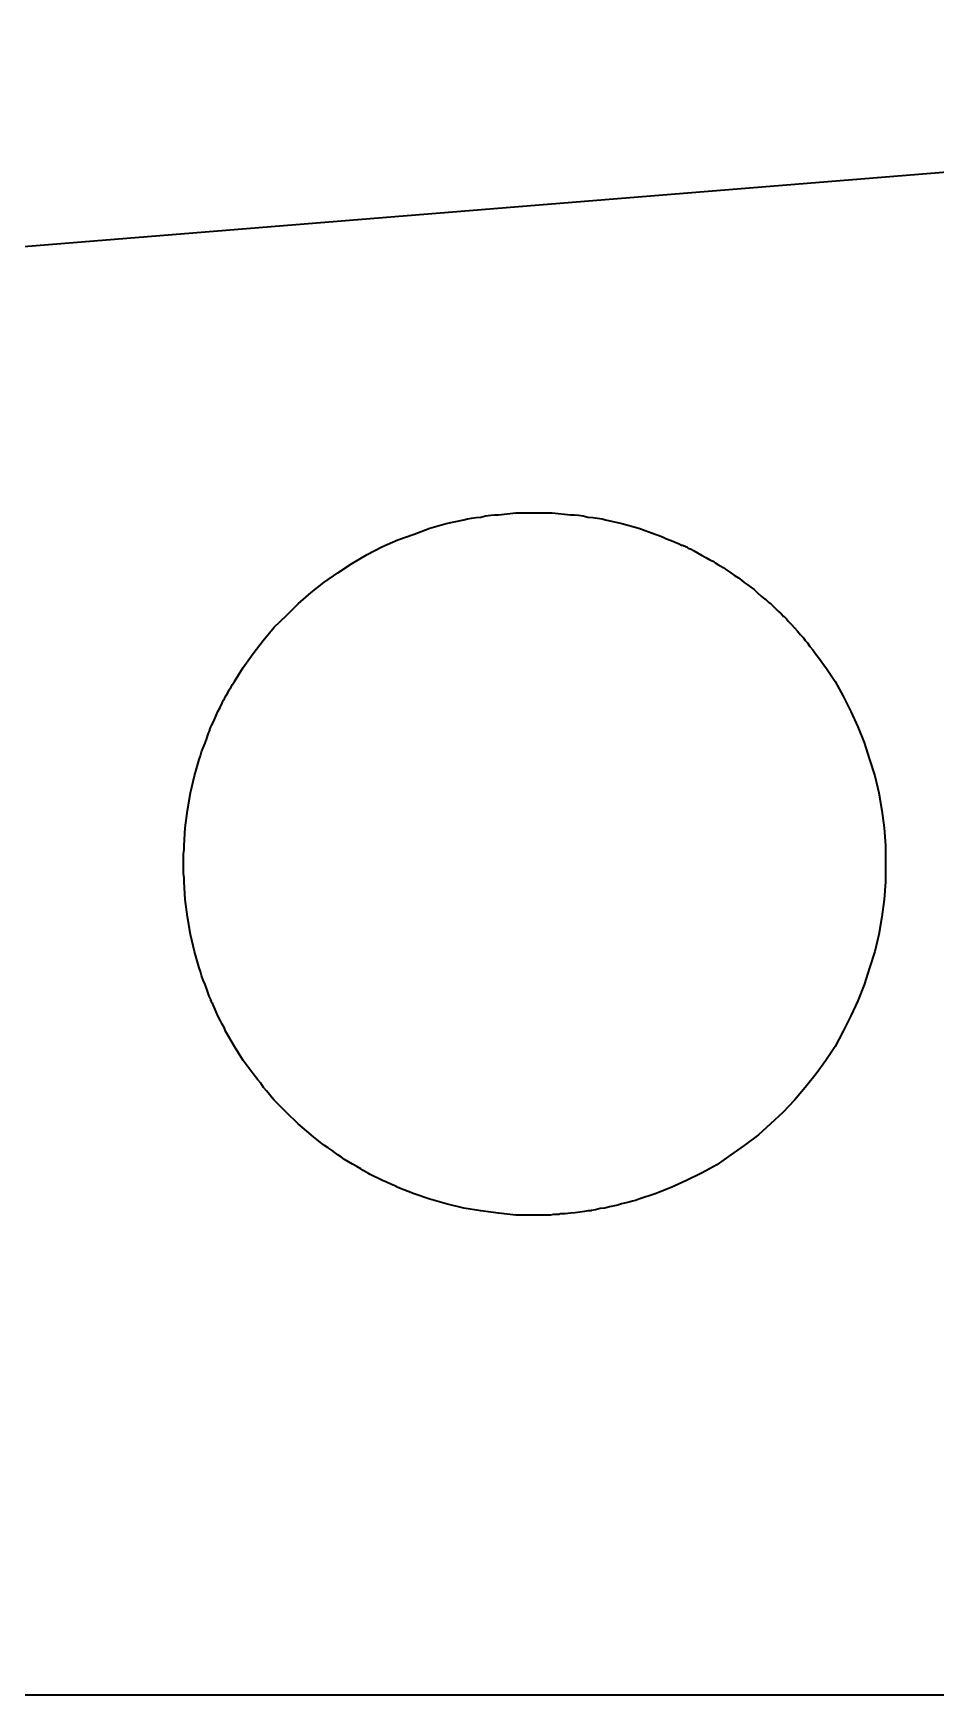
# Model space of a CAD drawing. Header units: millimetres. Extents: x 198 to 2216, y -826 to 151.
# Drawn here: x 294.5 to 325.4, y -237.2 to -180.4 of the extents above; entities that cross this region are included whole.
import ezdxf

# ---------------------------------------------------------------- set-up
doc = ezdxf.new("R2010")
doc.units = ezdxf.units.MM
doc.header["$MEASUREMENT"] = 0
doc.layers.add('Layer 1', color=7, linetype='Continuous')

msp = doc.modelspace()

# ---------------------------------------------------------------- linework, layer by layer
at = {"layer": 'Layer 1', "color": 250, "lineweight": 35}
for points, knots in [([(238.6617, -192.1633), (238.6617, -192.1633), (384.5781, -180.3766), (384.5781, -180.3766), (384.5781, -180.3766), (384.6807, -232.1651), (384.6807, -232.1651), (384.6807, -232.1651), (364.1931, -232.1651), (364.1931, -232.1651), (364.1931, -232.1651), (364.1931, -236.152), (364.1931, -236.152), (364.1931, -236.152), (363.1899, -237.1553), (363.1899, -237.1553), (363.1899, -237.1553), (345.1878, -237.1553), (345.1878, -237.1553), (345.1878, -237.1553), (344.1943, -236.1618), (344.1943, -236.1618), (344.1943, -236.1618), (344.1943, -232.1675), (344.1943, -232.1675), (344.1943, -232.1675), (333.7001, -232.1675), (333.7001, -232.1675), (333.7001, -232.1675), (333.7001, -237.1722), (333.7001, -237.1722), (333.7001, -237.1722), (289.6611, -237.1722), (289.6611, -237.1722), (289.6611, -237.1722), (289.6611, -232.1724), (289.6611, -232.1724), (289.6611, -232.1724), (279.1563, -232.1724), (279.1563, -232.1724), (279.1563, -232.1724), (279.1563, -236.173), (279.1563, -236.173), (279.1563, -236.173), (278.1599, -237.1695), (278.1599, -237.1695), (278.1599, -237.1695), (260.1567, -237.1695), (260.1567, -237.1695), (260.1567, -237.1695), (259.156, -236.1688), (259.156, -236.1688), (259.156, -236.1688), (259.156, -232.1717), (259.156, -232.1717), (259.156, -232.1717), (238.6617, -232.1717), (238.6617, -232.1717), (238.6617, -232.1717), (238.6617, -192.1633), (238.6617, -192.1633)], [0, 0, 0, 0, 0.05, 0.05, 0.05, 0.1, 0.1, 0.1, 0.15, 0.15, 0.15, 0.2, 0.2, 0.2, 0.25, 0.25, 0.25, 0.3, 0.3, 0.3, 0.35, 0.35, 0.35, 0.4, 0.4, 0.4, 0.45, 0.45, 0.45, 0.5, 0.5, 0.5, 0.55, 0.55, 0.55, 0.6, 0.6, 0.6, 0.65, 0.65, 0.65, 0.7, 0.7, 0.7, 0.75, 0.75, 0.75, 0.8, 0.8, 0.8, 0.85, 0.85, 0.85, 0.9, 0.9, 0.9, 0.95, 0.95, 0.95, 1, 1, 1, 1]), ([(311.6811, -196.7744), (311.6811, -196.7744), (311.0406, -196.7744), (311.0406, -196.7744), (311.0406, -196.7744), (310.4401, -196.8345), (310.4401, -196.8345), (310.4401, -196.8345), (310.3201, -196.8345), (310.3201, -196.8345), (310.3201, -196.8345), (310.1799, -196.8545), (310.1799, -196.8545), (310.1799, -196.8545), (309.9998, -196.8745), (309.9998, -196.8745), (309.9998, -196.8745), (309.8397, -196.9145), (309.8397, -196.9145), (309.8397, -196.9145), (309.6795, -196.9345), (309.6795, -196.9345), (309.6795, -196.9345), (309.5194, -196.9546), (309.5194, -196.9546), (309.5194, -196.9546), (309.3792, -196.9746), (309.3792, -196.9746), (309.3792, -196.9746), (309.2591, -197.0146), (309.2591, -197.0146), (309.2591, -197.0146), (308.6586, -197.1347), (308.6586, -197.1347), (308.6586, -197.1347), (308.0982, -197.2948), (308.0982, -197.2948), (308.0982, -197.2948), (307.5577, -197.495), (307.5577, -197.495), (307.5577, -197.495), (306.9972, -197.6952), (306.9972, -197.6952), (306.9972, -197.6952), (306.4568, -197.9354), (306.4568, -197.9354), (306.4568, -197.9354), (305.9564, -198.1956), (305.9564, -198.1956), (305.9564, -198.1956), (305.4559, -198.4958), (305.4559, -198.4958), (305.4559, -198.4958), (304.9555, -198.8161), (304.9555, -198.8161), (304.9555, -198.8161), (304.4751, -199.1564), (304.4751, -199.1564), (304.4751, -199.1564), (304.0348, -199.4967), (304.0348, -199.4967), (304.0348, -199.4967), (303.5944, -199.877), (303.5944, -199.877), (303.5944, -199.877), (303.1941, -200.2773), (303.1941, -200.2773), (303.1941, -200.2773), (302.7737, -200.6777), (302.7737, -200.6777), (302.7737, -200.6777), (302.3934, -201.138), (302.3934, -201.138), (302.3934, -201.138), (302.0532, -201.5784), (302.0532, -201.5784), (302.0532, -201.5784), (301.7128, -202.0588), (301.7128, -202.0588), (301.7128, -202.0588), (301.4126, -202.5392), (301.4126, -202.5392), (301.4126, -202.5392), (301.3525, -202.6393), (301.3525, -202.6393), (301.3525, -202.6393), (301.2925, -202.7394), (301.2925, -202.7394), (301.2925, -202.7394), (301.2324, -202.8194), (301.2324, -202.8194), (301.2324, -202.8194), (301.1924, -202.9195), (301.1924, -202.9195), (301.1924, -202.9195), (301.1323, -203.0196), (301.1323, -203.0196), (301.1323, -203.0196), (301.0923, -203.0997), (301.0923, -203.0997), (301.0923, -203.0997), (301.0723, -203.1197), (301.0723, -203.1197), (301.0723, -203.1197), (301.0723, -203.1397), (301.0723, -203.1397), (301.0723, -203.1397), (301.0523, -203.1597), (301.0523, -203.1597), (301.0523, -203.1597), (301.0523, -203.1797), (301.0523, -203.1797), (301.0523, -203.1797), (301.0323, -203.1797), (301.0323, -203.1797), (301.0323, -203.1797), (301.0323, -203.1998), (301.0323, -203.1998), (301.0323, -203.1998), (301.0122, -203.2198), (301.0122, -203.2198), (301.0122, -203.2198), (301.0122, -203.2398), (301.0122, -203.2398), (301.0122, -203.2398), (300.9922, -203.2798), (300.9922, -203.2798), (300.9922, -203.2798), (300.9322, -203.4199), (300.9322, -203.4199), (300.9322, -203.4199), (300.8521, -203.5601), (300.8521, -203.5601), (300.8521, -203.5601), (300.7921, -203.7002), (300.7921, -203.7002), (300.7921, -203.7002), (300.732, -203.8403), (300.732, -203.8403), (300.732, -203.8403), (300.692, -203.9404), (300.692, -203.9404), (300.692, -203.9404), (300.632, -204.0405), (300.632, -204.0405), (300.632, -204.0405), (300.6119, -204.0805), (300.6119, -204.0805), (300.6119, -204.0805), (300.5719, -204.1806), (300.5719, -204.1806), (300.5719, -204.1806), (300.5719, -204.2006), (300.5719, -204.2006), (300.5719, -204.2006), (300.5118, -204.3407), (300.5118, -204.3407), (300.5118, -204.3407), (300.4719, -204.4808), (300.4719, -204.4808), (300.4719, -204.4808), (300.4117, -204.641), (300.4117, -204.641), (300.4117, -204.641), (300.3517, -204.8011), (300.3517, -204.8011), (300.3517, -204.8011), (300.2916, -204.9412), (300.2916, -204.9412), (300.2916, -204.9412), (300.2516, -205.0813), (300.2516, -205.0813), (300.2516, -205.0813), (300.2116, -205.2014), (300.2116, -205.2014), (300.2116, -205.2014), (300.0514, -205.7619), (300.0514, -205.7619), (300.0514, -205.7619), (299.9113, -206.3424), (299.9113, -206.3424), (299.9113, -206.3424), (299.8112, -206.9429), (299.8112, -206.9429), (299.8112, -206.9429), (299.7312, -207.5434), (299.7312, -207.5434), (299.7312, -207.5434), (299.6911, -208.1439), (299.6911, -208.1439), (299.6911, -208.1439), (299.6911, -208.284), (299.6911, -208.284), (299.6911, -208.284), (299.6712, -208.4241), (299.6712, -208.4241), (299.6712, -208.4241), (299.6712, -208.6043), (299.6712, -208.6043), (299.6712, -208.6043), (299.6712, -208.7644), (299.6712, -208.7644), (299.6712, -208.7644), (299.6712, -208.9445), (299.6712, -208.9445), (299.6712, -208.9445), (299.6712, -209.1047), (299.6712, -209.1047), (299.6712, -209.1047), (299.6911, -209.2448), (299.6911, -209.2448), (299.6911, -209.2448), (299.6911, -209.3849), (299.6911, -209.3849), (299.6911, -209.3849), (299.7312, -209.9854), (299.7312, -209.9854), (299.7312, -209.9854), (299.8112, -210.5859), (299.8112, -210.5859), (299.8112, -210.5859), (299.9113, -211.1864), (299.9113, -211.1864), (299.9113, -211.1864), (300.0514, -211.7669), (300.0514, -211.7669), (300.0514, -211.7669), (300.2116, -212.3274), (300.2116, -212.3274), (300.2116, -212.3274), (300.2516, -212.4475), (300.2516, -212.4475), (300.2516, -212.4475), (300.2916, -212.5876), (300.2916, -212.5876), (300.2916, -212.5876), (300.3517, -212.7477), (300.3517, -212.7477), (300.3517, -212.7477), (300.4117, -212.8878), (300.4117, -212.8878), (300.4117, -212.8878), (300.4719, -213.048), (300.4719, -213.048), (300.4719, -213.048), (300.5118, -213.1881), (300.5118, -213.1881), (300.5118, -213.1881), (300.5519, -213.2882), (300.5519, -213.2882), (300.5519, -213.2882), (300.5919, -213.3882), (300.5919, -213.3882), (300.5919, -213.3882), (300.6119, -213.4083), (300.6119, -213.4083), (300.6119, -213.4083), (300.6119, -213.4483), (300.6119, -213.4483), (300.6119, -213.4483), (300.632, -213.4683), (300.632, -213.4683), (300.632, -213.4683), (300.632, -213.4883), (300.632, -213.4883), (300.632, -213.4883), (300.6519, -213.5284), (300.6519, -213.5284), (300.6519, -213.5284), (300.672, -213.5484), (300.672, -213.5484), (300.672, -213.5484), (300.672, -213.5684), (300.672, -213.5684), (300.672, -213.5684), (300.692, -213.5884), (300.692, -213.5884), (300.692, -213.5884), (300.732, -213.6885), (300.732, -213.6885), (300.732, -213.6885), (300.7921, -213.8286), (300.7921, -213.8286), (300.7921, -213.8286), (300.8521, -213.9687), (300.8521, -213.9687), (300.8521, -213.9687), (300.9322, -214.1088), (300.9322, -214.1088), (300.9322, -214.1088), (300.9922, -214.249), (300.9922, -214.249), (300.9922, -214.249), (301.0723, -214.3891), (301.0723, -214.3891), (301.0723, -214.3891), (301.1123, -214.4892), (301.1123, -214.4892), (301.1123, -214.4892), (301.4126, -215.0096), (301.4126, -215.0096), (301.4126, -215.0096), (301.7128, -215.49), (301.7128, -215.49), (301.7128, -215.49), (302.0532, -215.9504), (302.0532, -215.9504), (302.0532, -215.9504), (302.1332, -216.0505), (302.1332, -216.0505), (302.1332, -216.0505), (302.2133, -216.1505), (302.2133, -216.1505), (302.2133, -216.1505), (302.3133, -216.2706), (302.3133, -216.2706), (302.3133, -216.2706), (302.4134, -216.4108), (302.4134, -216.4108), (302.4134, -216.4108), (302.5135, -216.5309), (302.5135, -216.5309), (302.5135, -216.5309), (302.6136, -216.651), (302.6136, -216.651), (302.6136, -216.651), (302.6937, -216.751), (302.6937, -216.751), (302.6937, -216.751), (302.7737, -216.8511), (302.7737, -216.8511), (302.7737, -216.8511), (303.1941, -217.2715), (303.1941, -217.2715), (303.1941, -217.2715), (303.5944, -217.6518), (303.5944, -217.6518), (303.5944, -217.6518), (304.0348, -218.0321), (304.0348, -218.0321), (304.0348, -218.0321), (304.1348, -218.1122), (304.1348, -218.1122), (304.1348, -218.1122), (304.2349, -218.1922), (304.2349, -218.1922), (304.2349, -218.1922), (304.355, -218.2923), (304.355, -218.2923), (304.355, -218.2923), (304.4951, -218.3924), (304.4951, -218.3924), (304.4951, -218.3924), (304.6152, -218.4725), (304.6152, -218.4725), (304.6152, -218.4725), (304.7554, -218.5726), (304.7554, -218.5726), (304.7554, -218.5726), (304.8554, -218.6526), (304.8554, -218.6526), (304.8554, -218.6526), (304.9555, -218.7127), (304.9555, -218.7127), (304.9555, -218.7127), (305.0757, -218.7927), (305.0757, -218.7927), (305.0757, -218.7927), (305.1757, -218.8728), (305.1757, -218.8728), (305.1757, -218.8728), (305.3158, -218.9529), (305.3158, -218.9529), (305.3158, -218.9529), (305.4559, -219.0329), (305.4559, -219.0329), (305.4559, -219.0329), (305.5961, -219.113), (305.5961, -219.113), (305.5961, -219.113), (305.7362, -219.1931), (305.7362, -219.1931), (305.7362, -219.1931), (305.8162, -219.2531), (305.8162, -219.2531), (305.8162, -219.2531), (305.8963, -219.2932), (305.8963, -219.2932), (305.8963, -219.2932), (305.9964, -219.3532), (305.9964, -219.3532), (305.9964, -219.3532), (306.0564, -219.3932), (306.0564, -219.3932), (306.0564, -219.3932), (306.1966, -219.4533), (306.1966, -219.4533), (306.1966, -219.4533), (306.3167, -219.5133), (306.3167, -219.5133), (306.3167, -219.5133), (306.4768, -219.5934), (306.4768, -219.5934), (306.4768, -219.5934), (306.6169, -219.6535), (306.6169, -219.6535), (306.6169, -219.6535), (306.757, -219.7135), (306.757, -219.7135), (306.757, -219.7135), (306.8971, -219.7736), (306.8971, -219.7736), (306.8971, -219.7736), (306.9972, -219.8336), (306.9972, -219.8336), (306.9972, -219.8336), (307.5577, -220.0538), (307.5577, -220.0538), (307.5577, -220.0538), (308.0982, -220.2339), (308.0982, -220.2339), (308.0982, -220.2339), (308.6586, -220.3941), (308.6586, -220.3941), (308.6586, -220.3941), (309.2591, -220.5342), (309.2591, -220.5342), (309.2591, -220.5342), (309.8397, -220.6343), (309.8397, -220.6343), (309.8397, -220.6343), (310.4401, -220.7143), (310.4401, -220.7143), (310.4401, -220.7143), (311.0406, -220.7744), (311.0406, -220.7744), (311.0406, -220.7744), (311.1807, -220.7744), (311.1807, -220.7744), (311.1807, -220.7744), (311.3408, -220.7744), (311.3408, -220.7744), (311.3408, -220.7744), (311.501, -220.7744), (311.501, -220.7744), (311.501, -220.7744), (311.6611, -220.7744), (311.6611, -220.7744), (311.6611, -220.7744), (311.8413, -220.7744), (311.8413, -220.7744), (311.8413, -220.7744), (312.0014, -220.7744), (312.0014, -220.7744), (312.0014, -220.7744), (312.1015, -220.7744), (312.1015, -220.7744), (312.1015, -220.7744), (312.2217, -220.7744), (312.2217, -220.7744), (312.2217, -220.7744), (312.3217, -220.7544), (312.3217, -220.7544), (312.3217, -220.7544), (312.3818, -220.7544), (312.3818, -220.7544), (312.3818, -220.7544), (312.5018, -220.7544), (312.5018, -220.7544), (312.5018, -220.7544), (312.5619, -220.7344), (312.5619, -220.7344), (312.5619, -220.7344), (312.722, -220.7344), (312.722, -220.7344), (312.722, -220.7344), (312.9021, -220.7143), (312.9021, -220.7143), (312.9021, -220.7143), (313.0623, -220.6943), (313.0623, -220.6943), (313.0623, -220.6943), (313.2224, -220.6743), (313.2224, -220.6743), (313.2224, -220.6743), (313.3825, -220.6543), (313.3825, -220.6543), (313.3825, -220.6543), (313.5027, -220.6343), (313.5027, -220.6343), (313.5027, -220.6343), (313.6027, -220.6343), (313.6027, -220.6343), (313.6027, -220.6343), (313.6227, -220.6143), (313.6227, -220.6143), (313.6227, -220.6143), (313.7629, -220.5942), (313.7629, -220.5942), (313.7629, -220.5942), (313.923, -220.5542), (313.923, -220.5542), (313.923, -220.5542), (314.0831, -220.5342), (314.0831, -220.5342), (314.0831, -220.5342), (314.2433, -220.4942), (314.2433, -220.4942), (314.2433, -220.4942), (314.4034, -220.4541), (314.4034, -220.4541), (314.4034, -220.4541), (314.5235, -220.4341), (314.5235, -220.4341), (314.5235, -220.4341), (314.6436, -220.3941), (314.6436, -220.3941), (314.6436, -220.3941), (314.8037, -220.354), (314.8037, -220.354), (314.8037, -220.354), (314.9038, -220.334), (314.9038, -220.334), (314.9038, -220.334), (315.0239, -220.294), (315.0239, -220.294), (315.0239, -220.294), (315.124, -220.274), (315.124, -220.274), (315.124, -220.274), (315.2442, -220.2339), (315.2442, -220.2339), (315.2442, -220.2339), (315.8046, -220.0538), (315.8046, -220.0538), (315.8046, -220.0538), (316.345, -219.8336), (316.345, -219.8336), (316.345, -219.8336), (316.8654, -219.5934), (316.8654, -219.5934), (316.8654, -219.5934), (317.4059, -219.3332), (317.4059, -219.3332), (317.4059, -219.3332), (317.9063, -219.053), (317.9063, -219.053), (317.9063, -219.053), (318.3867, -218.7127), (318.3867, -218.7127), (318.3867, -218.7127), (318.8471, -218.3924), (318.8471, -218.3924), (318.8471, -218.3924), (319.3275, -218.0321), (319.3275, -218.0321), (319.3275, -218.0321), (319.7479, -217.6518), (319.7479, -217.6518), (319.7479, -217.6518), (320.1683, -217.2715), (320.1683, -217.2715), (320.1683, -217.2715), (320.5685, -216.8511), (320.5685, -216.8511), (320.5685, -216.8511), (320.9288, -216.4108), (320.9288, -216.4108), (320.9288, -216.4108), (321.3092, -215.9504), (321.3092, -215.9504), (321.3092, -215.9504), (321.6294, -215.49), (321.6294, -215.49), (321.6294, -215.49), (321.9497, -215.0096), (321.9497, -215.0096), (321.9497, -215.0096), (322.23, -214.4892), (322.23, -214.4892), (322.23, -214.4892), (322.4901, -213.9687), (322.4901, -213.9687), (322.4901, -213.9687), (322.7303, -213.4483), (322.7303, -213.4483), (322.7303, -213.4483), (322.9505, -212.9078), (322.9505, -212.9078), (322.9505, -212.9078), (323.1307, -212.3274), (323.1307, -212.3274), (323.1307, -212.3274), (323.3108, -211.7669), (323.3108, -211.7669), (323.3108, -211.7669), (323.4509, -211.1864), (323.4509, -211.1864), (323.4509, -211.1864), (323.551, -210.5859), (323.551, -210.5859), (323.551, -210.5859), (323.6311, -209.9854), (323.6311, -209.9854), (323.6311, -209.9854), (323.6712, -209.3849), (323.6712, -209.3849), (323.6712, -209.3849), (323.6712, -209.2448), (323.6712, -209.2448), (323.6712, -209.2448), (323.6712, -209.1047), (323.6712, -209.1047), (323.6712, -209.1047), (323.6712, -208.9445), (323.6712, -208.9445), (323.6712, -208.9445), (323.6712, -208.7644), (323.6712, -208.7644), (323.6712, -208.7644), (323.6712, -208.6043), (323.6712, -208.6043), (323.6712, -208.6043), (323.6712, -208.4241), (323.6712, -208.4241), (323.6712, -208.4241), (323.6712, -208.284), (323.6712, -208.284), (323.6712, -208.284), (323.6712, -208.1439), (323.6712, -208.1439), (323.6712, -208.1439), (323.6311, -207.5434), (323.6311, -207.5434), (323.6311, -207.5434), (323.551, -206.9429), (323.551, -206.9429), (323.551, -206.9429), (323.4509, -206.3424), (323.4509, -206.3424), (323.4509, -206.3424), (323.3108, -205.7619), (323.3108, -205.7619), (323.3108, -205.7619), (323.1307, -205.2014), (323.1307, -205.2014), (323.1307, -205.2014), (322.9505, -204.6209), (322.9505, -204.6209), (322.9505, -204.6209), (322.7303, -204.0805), (322.7303, -204.0805), (322.7303, -204.0805), (322.4901, -203.5601), (322.4901, -203.5601), (322.4901, -203.5601), (322.23, -203.0396), (322.23, -203.0396), (322.23, -203.0396), (321.9497, -202.5392), (321.9497, -202.5392), (321.9497, -202.5392), (321.6294, -202.0588), (321.6294, -202.0588), (321.6294, -202.0588), (321.5494, -201.9587), (321.5494, -201.9587), (321.5494, -201.9587), (321.4693, -201.8386), (321.4693, -201.8386), (321.4693, -201.8386), (321.3892, -201.7185), (321.3892, -201.7185), (321.3892, -201.7185), (321.2891, -201.5984), (321.2891, -201.5984), (321.2891, -201.5984), (321.1891, -201.4583), (321.1891, -201.4583), (321.1891, -201.4583), (321.089, -201.3382), (321.089, -201.3382), (321.089, -201.3382), (321.0089, -201.2181), (321.0089, -201.2181), (321.0089, -201.2181), (320.9288, -201.138), (320.9288, -201.138), (320.9288, -201.138), (320.8688, -201.038), (320.8688, -201.038), (320.8688, -201.038), (320.7687, -200.9379), (320.7687, -200.9379), (320.7687, -200.9379), (320.6686, -200.8178), (320.6686, -200.8178), (320.6686, -200.8178), (320.5685, -200.6977), (320.5685, -200.6977), (320.5685, -200.6977), (320.4484, -200.5776), (320.4484, -200.5776), (320.4484, -200.5776), (320.3484, -200.4775), (320.3484, -200.4775), (320.3484, -200.4775), (320.2883, -200.3974), (320.2883, -200.3974), (320.2883, -200.3974), (320.2082, -200.3174), (320.2082, -200.3174), (320.2082, -200.3174), (320.2082, -200.3174), (320.2082, -200.3174), (320.2082, -200.3174), (320.1882, -200.2973), (320.1882, -200.2973), (320.1882, -200.2973), (320.1683, -200.2973), (320.1683, -200.2973), (320.1683, -200.2973), (320.1482, -200.2773), (320.1482, -200.2773), (320.1482, -200.2773), (320.1282, -200.2573), (320.1282, -200.2573), (320.1282, -200.2573), (320.1282, -200.2373), (320.1282, -200.2373), (320.1282, -200.2373), (320.1082, -200.2173), (320.1082, -200.2173), (320.1082, -200.2173), (320.0881, -200.1973), (320.0881, -200.1973), (320.0881, -200.1973), (320.0081, -200.1372), (320.0081, -200.1372), (320.0081, -200.1372), (319.928, -200.0571), (319.928, -200.0571), (319.928, -200.0571), (319.848, -199.9771), (319.848, -199.9771), (319.848, -199.9771), (319.7679, -199.897), (319.7679, -199.897), (319.7679, -199.897), (319.6879, -199.837), (319.6879, -199.837), (319.6879, -199.837), (319.6478, -199.7969), (319.6478, -199.7969), (319.6478, -199.7969), (319.5677, -199.7169), (319.5677, -199.7169), (319.5677, -199.7169), (319.5477, -199.7169), (319.5477, -199.7169), (319.5477, -199.7169), (319.4276, -199.6168), (319.4276, -199.6168), (319.4276, -199.6168), (319.3075, -199.5167), (319.3075, -199.5167), (319.3075, -199.5167), (319.1874, -199.3966), (319.1874, -199.3966), (319.1874, -199.3966), (319.0673, -199.3165), (319.0673, -199.3165), (319.0673, -199.3165), (318.9472, -199.2164), (318.9472, -199.2164), (318.9472, -199.2164), (318.8471, -199.1564), (318.8471, -199.1564), (318.8471, -199.1564), (318.747, -199.0763), (318.747, -199.0763), (318.747, -199.0763), (318.6469, -198.9963), (318.6469, -198.9963), (318.6469, -198.9963), (318.5068, -198.9162), (318.5068, -198.9162), (318.5068, -198.9162), (318.3867, -198.8161), (318.3867, -198.8161), (318.3867, -198.8161), (318.2466, -198.736), (318.2466, -198.736), (318.2466, -198.736), (318.1265, -198.636), (318.1265, -198.636), (318.1265, -198.636), (318.0464, -198.5959), (318.0464, -198.5959), (318.0464, -198.5959), (317.9464, -198.5359), (317.9464, -198.5359), (317.9464, -198.5359), (317.8463, -198.4758), (317.8463, -198.4758), (317.8463, -198.4758), (317.8062, -198.4358), (317.8062, -198.4358), (317.8062, -198.4358), (317.6661, -198.3757), (317.6661, -198.3757), (317.6661, -198.3757), (317.526, -198.2957), (317.526, -198.2957), (317.526, -198.2957), (317.3859, -198.2156), (317.3859, -198.2156), (317.3859, -198.2156), (317.2458, -198.1355), (317.2458, -198.1355), (317.2458, -198.1355), (317.1056, -198.0555), (317.1056, -198.0555), (317.1056, -198.0555), (317.0256, -198.0154), (317.0256, -198.0154), (317.0256, -198.0154), (316.9255, -197.9754), (316.9255, -197.9754), (316.9255, -197.9754), (316.9055, -197.9554), (316.9055, -197.9554), (316.9055, -197.9554), (316.8855, -197.9354), (316.8855, -197.9354), (316.8855, -197.9354), (316.8454, -197.9354), (316.8454, -197.9354), (316.8454, -197.9354), (316.8255, -197.9154), (316.8255, -197.9154), (316.8255, -197.9154), (316.7854, -197.8953), (316.7854, -197.8953), (316.7854, -197.8953), (316.7654, -197.8953), (316.7654, -197.8953), (316.7654, -197.8953), (316.7453, -197.8753), (316.7453, -197.8753), (316.7453, -197.8753), (316.7053, -197.8753), (316.7053, -197.8753), (316.7053, -197.8753), (316.6252, -197.8353), (316.6252, -197.8353), (316.6252, -197.8353), (316.4851, -197.7752), (316.4851, -197.7752), (316.4851, -197.7752), (316.345, -197.7152), (316.345, -197.7152), (316.345, -197.7152), (316.1849, -197.6551), (316.1849, -197.6551), (316.1849, -197.6551), (316.0448, -197.5951), (316.0448, -197.5951), (316.0448, -197.5951), (315.9046, -197.535), (315.9046, -197.535), (315.9046, -197.535), (315.8046, -197.495), (315.8046, -197.495), (315.8046, -197.495), (315.2442, -197.2948), (315.2442, -197.2948), (315.2442, -197.2948), (314.6636, -197.1347), (314.6636, -197.1347), (314.6636, -197.1347), (314.1031, -197.0146), (314.1031, -197.0146), (314.1031, -197.0146), (313.983, -196.9746), (313.983, -196.9746), (313.983, -196.9746), (313.8229, -196.9546), (313.8229, -196.9546), (313.8229, -196.9546), (313.6628, -196.9345), (313.6628, -196.9345), (313.6628, -196.9345), (313.5027, -196.9145), (313.5027, -196.9145), (313.5027, -196.9145), (313.3426, -196.8745), (313.3426, -196.8745), (313.3426, -196.8745), (313.1825, -196.8545), (313.1825, -196.8545), (313.1825, -196.8545), (313.0423, -196.8345), (313.0423, -196.8345), (313.0423, -196.8345), (312.9021, -196.8345), (312.9021, -196.8345), (312.9021, -196.8345), (312.2816, -196.7744), (312.2816, -196.7744), (312.2816, -196.7744), (311.6811, -196.7744), (311.6811, -196.7744)], [0, 0, 0, 0, 0.0032895, 0.0032895, 0.0032895, 0.0065789, 0.0065789, 0.0065789, 0.0098684, 0.0098684, 0.0098684, 0.0131579, 0.0131579, 0.0131579, 0.0164474, 0.0164474, 0.0164474, 0.0197368, 0.0197368, 0.0197368, 0.0230263, 0.0230263, 0.0230263, 0.0263158, 0.0263158, 0.0263158, 0.0296053, 0.0296053, 0.0296053, 0.0328947, 0.0328947, 0.0328947, 0.0361842, 0.0361842, 0.0361842, 0.0394737, 0.0394737, 0.0394737, 0.0427632, 0.0427632, 0.0427632, 0.0460526, 0.0460526, 0.0460526, 0.0493421, 0.0493421, 0.0493421, 0.0526316, 0.0526316, 0.0526316, 0.0559211, 0.0559211, 0.0559211, 0.0592105, 0.0592105, 0.0592105, 0.0625, 0.0625, 0.0625, 0.0657895, 0.0657895, 0.0657895, 0.0690789, 0.0690789, 0.0690789, 0.0723684, 0.0723684, 0.0723684, 0.0756579, 0.0756579, 0.0756579, 0.0789474, 0.0789474, 0.0789474, 0.0822368, 0.0822368, 0.0822368, 0.0855263, 0.0855263, 0.0855263, 0.0888158, 0.0888158, 0.0888158, 0.0921053, 0.0921053, 0.0921053, 0.0953947, 0.0953947, 0.0953947, 0.0986842, 0.0986842, 0.0986842, 0.1019737, 0.1019737, 0.1019737, 0.1052632, 0.1052632, 0.1052632, 0.1085526, 0.1085526, 0.1085526, 0.1118421, 0.1118421, 0.1118421, 0.1151316, 0.1151316, 0.1151316, 0.1184211, 0.1184211, 0.1184211, 0.1217105, 0.1217105, 0.1217105, 0.125, 0.125, 0.125, 0.1282895, 0.1282895, 0.1282895, 0.1315789, 0.1315789, 0.1315789, 0.1348684, 0.1348684, 0.1348684, 0.1381579, 0.1381579, 0.1381579, 0.1414474, 0.1414474, 0.1414474, 0.1447368, 0.1447368, 0.1447368, 0.1480263, 0.1480263, 0.1480263, 0.1513158, 0.1513158, 0.1513158, 0.1546053, 0.1546053, 0.1546053, 0.1578947, 0.1578947, 0.1578947, 0.1611842, 0.1611842, 0.1611842, 0.1644737, 0.1644737, 0.1644737, 0.1677632, 0.1677632, 0.1677632, 0.1710526, 0.1710526, 0.1710526, 0.1743421, 0.1743421, 0.1743421, 0.1776316, 0.1776316, 0.1776316, 0.1809211, 0.1809211, 0.1809211, 0.1842105, 0.1842105, 0.1842105, 0.1875, 0.1875, 0.1875, 0.1907895, 0.1907895, 0.1907895, 0.1940789, 0.1940789, 0.1940789, 0.1973684, 0.1973684, 0.1973684, 0.2006579, 0.2006579, 0.2006579, 0.2039474, 0.2039474, 0.2039474, 0.2072368, 0.2072368, 0.2072368, 0.2105263, 0.2105263, 0.2105263, 0.2138158, 0.2138158, 0.2138158, 0.2171053, 0.2171053, 0.2171053, 0.2203947, 0.2203947, 0.2203947, 0.2236842, 0.2236842, 0.2236842, 0.2269737, 0.2269737, 0.2269737, 0.2302632, 0.2302632, 0.2302632, 0.2335526, 0.2335526, 0.2335526, 0.2368421, 0.2368421, 0.2368421, 0.2401316, 0.2401316, 0.2401316, 0.2434211, 0.2434211, 0.2434211, 0.2467105, 0.2467105, 0.2467105, 0.25, 0.25, 0.25, 0.2532895, 0.2532895, 0.2532895, 0.2565789, 0.2565789, 0.2565789, 0.2598684, 0.2598684, 0.2598684, 0.2631579, 0.2631579, 0.2631579, 0.2664474, 0.2664474, 0.2664474, 0.2697368, 0.2697368, 0.2697368, 0.2730263, 0.2730263, 0.2730263, 0.2763158, 0.2763158, 0.2763158, 0.2796053, 0.2796053, 0.2796053, 0.2828947, 0.2828947, 0.2828947, 0.2861842, 0.2861842, 0.2861842, 0.2894737, 0.2894737, 0.2894737, 0.2927632, 0.2927632, 0.2927632, 0.2960526, 0.2960526, 0.2960526, 0.2993421, 0.2993421, 0.2993421, 0.3026316, 0.3026316, 0.3026316, 0.3059211, 0.3059211, 0.3059211, 0.3092105, 0.3092105, 0.3092105, 0.3125, 0.3125, 0.3125, 0.3157895, 0.3157895, 0.3157895, 0.3190789, 0.3190789, 0.3190789, 0.3223684, 0.3223684, 0.3223684, 0.3256579, 0.3256579, 0.3256579, 0.3289474, 0.3289474, 0.3289474, 0.3322368, 0.3322368, 0.3322368, 0.3355263, 0.3355263, 0.3355263, 0.3388158, 0.3388158, 0.3388158, 0.3421053, 0.3421053, 0.3421053, 0.3453947, 0.3453947, 0.3453947, 0.3486842, 0.3486842, 0.3486842, 0.3519737, 0.3519737, 0.3519737, 0.3552632, 0.3552632, 0.3552632, 0.3585526, 0.3585526, 0.3585526, 0.3618421, 0.3618421, 0.3618421, 0.3651316, 0.3651316, 0.3651316, 0.3684211, 0.3684211, 0.3684211, 0.3717105, 0.3717105, 0.3717105, 0.375, 0.375, 0.375, 0.3782895, 0.3782895, 0.3782895, 0.3815789, 0.3815789, 0.3815789, 0.3848684, 0.3848684, 0.3848684, 0.3881579, 0.3881579, 0.3881579, 0.3914474, 0.3914474, 0.3914474, 0.3947368, 0.3947368, 0.3947368, 0.3980263, 0.3980263, 0.3980263, 0.4013158, 0.4013158, 0.4013158, 0.4046053, 0.4046053, 0.4046053, 0.4078947, 0.4078947, 0.4078947, 0.4111842, 0.4111842, 0.4111842, 0.4144737, 0.4144737, 0.4144737, 0.4177632, 0.4177632, 0.4177632, 0.4210526, 0.4210526, 0.4210526, 0.4243421, 0.4243421, 0.4243421, 0.4276316, 0.4276316, 0.4276316, 0.4309211, 0.4309211, 0.4309211, 0.4342105, 0.4342105, 0.4342105, 0.4375, 0.4375, 0.4375, 0.4407895, 0.4407895, 0.4407895, 0.4440789, 0.4440789, 0.4440789, 0.4473684, 0.4473684, 0.4473684, 0.4506579, 0.4506579, 0.4506579, 0.4539474, 0.4539474, 0.4539474, 0.4572368, 0.4572368, 0.4572368, 0.4605263, 0.4605263, 0.4605263, 0.4638158, 0.4638158, 0.4638158, 0.4671053, 0.4671053, 0.4671053, 0.4703947, 0.4703947, 0.4703947, 0.4736842, 0.4736842, 0.4736842, 0.4769737, 0.4769737, 0.4769737, 0.4802632, 0.4802632, 0.4802632, 0.4835526, 0.4835526, 0.4835526, 0.4868421, 0.4868421, 0.4868421, 0.4901316, 0.4901316, 0.4901316, 0.4934211, 0.4934211, 0.4934211, 0.4967105, 0.4967105, 0.4967105, 0.5, 0.5, 0.5, 0.5032895, 0.5032895, 0.5032895, 0.5065789, 0.5065789, 0.5065789, 0.5098684, 0.5098684, 0.5098684, 0.5131579, 0.5131579, 0.5131579, 0.5164474, 0.5164474, 0.5164474, 0.5197368, 0.5197368, 0.5197368, 0.5230263, 0.5230263, 0.5230263, 0.5263158, 0.5263158, 0.5263158, 0.5296053, 0.5296053, 0.5296053, 0.5328947, 0.5328947, 0.5328947, 0.5361842, 0.5361842, 0.5361842, 0.5394737, 0.5394737, 0.5394737, 0.5427632, 0.5427632, 0.5427632, 0.5460526, 0.5460526, 0.5460526, 0.5493421, 0.5493421, 0.5493421, 0.5526316, 0.5526316, 0.5526316, 0.5559211, 0.5559211, 0.5559211, 0.5592105, 0.5592105, 0.5592105, 0.5625, 0.5625, 0.5625, 0.5657895, 0.5657895, 0.5657895, 0.5690789, 0.5690789, 0.5690789, 0.5723684, 0.5723684, 0.5723684, 0.5756579, 0.5756579, 0.5756579, 0.5789474, 0.5789474, 0.5789474, 0.5822368, 0.5822368, 0.5822368, 0.5855263, 0.5855263, 0.5855263, 0.5888158, 0.5888158, 0.5888158, 0.5921053, 0.5921053, 0.5921053, 0.5953947, 0.5953947, 0.5953947, 0.5986842, 0.5986842, 0.5986842, 0.6019737, 0.6019737, 0.6019737, 0.6052632, 0.6052632, 0.6052632, 0.6085526, 0.6085526, 0.6085526, 0.6118421, 0.6118421, 0.6118421, 0.6151316, 0.6151316, 0.6151316, 0.6184211, 0.6184211, 0.6184211, 0.6217105, 0.6217105, 0.6217105, 0.625, 0.625, 0.625, 0.6282895, 0.6282895, 0.6282895, 0.6315789, 0.6315789, 0.6315789, 0.6348684, 0.6348684, 0.6348684, 0.6381579, 0.6381579, 0.6381579, 0.6414474, 0.6414474, 0.6414474, 0.6447368, 0.6447368, 0.6447368, 0.6480263, 0.6480263, 0.6480263, 0.6513158, 0.6513158, 0.6513158, 0.6546053, 0.6546053, 0.6546053, 0.6578947, 0.6578947, 0.6578947, 0.6611842, 0.6611842, 0.6611842, 0.6644737, 0.6644737, 0.6644737, 0.6677632, 0.6677632, 0.6677632, 0.6710526, 0.6710526, 0.6710526, 0.6743421, 0.6743421, 0.6743421, 0.6776316, 0.6776316, 0.6776316, 0.6809211, 0.6809211, 0.6809211, 0.6842105, 0.6842105, 0.6842105, 0.6875, 0.6875, 0.6875, 0.6907895, 0.6907895, 0.6907895, 0.6940789, 0.6940789, 0.6940789, 0.6973684, 0.6973684, 0.6973684, 0.7006579, 0.7006579, 0.7006579, 0.7039474, 0.7039474, 0.7039474, 0.7072368, 0.7072368, 0.7072368, 0.7105263, 0.7105263, 0.7105263, 0.7138158, 0.7138158, 0.7138158, 0.7171053, 0.7171053, 0.7171053, 0.7203947, 0.7203947, 0.7203947, 0.7236842, 0.7236842, 0.7236842, 0.7269737, 0.7269737, 0.7269737, 0.7302632, 0.7302632, 0.7302632, 0.7335526, 0.7335526, 0.7335526, 0.7368421, 0.7368421, 0.7368421, 0.7401316, 0.7401316, 0.7401316, 0.7434211, 0.7434211, 0.7434211, 0.7467105, 0.7467105, 0.7467105, 0.75, 0.75, 0.75, 0.7532895, 0.7532895, 0.7532895, 0.7565789, 0.7565789, 0.7565789, 0.7598684, 0.7598684, 0.7598684, 0.7631579, 0.7631579, 0.7631579, 0.7664474, 0.7664474, 0.7664474, 0.7697368, 0.7697368, 0.7697368, 0.7730263, 0.7730263, 0.7730263, 0.7763158, 0.7763158, 0.7763158, 0.7796053, 0.7796053, 0.7796053, 0.7828947, 0.7828947, 0.7828947, 0.7861842, 0.7861842, 0.7861842, 0.7894737, 0.7894737, 0.7894737, 0.7927632, 0.7927632, 0.7927632, 0.7960526, 0.7960526, 0.7960526, 0.7993421, 0.7993421, 0.7993421, 0.8026316, 0.8026316, 0.8026316, 0.8059211, 0.8059211, 0.8059211, 0.8092105, 0.8092105, 0.8092105, 0.8125, 0.8125, 0.8125, 0.8157895, 0.8157895, 0.8157895, 0.8190789, 0.8190789, 0.8190789, 0.8223684, 0.8223684, 0.8223684, 0.8256579, 0.8256579, 0.8256579, 0.8289474, 0.8289474, 0.8289474, 0.8322368, 0.8322368, 0.8322368, 0.8355263, 0.8355263, 0.8355263, 0.8388158, 0.8388158, 0.8388158, 0.8421053, 0.8421053, 0.8421053, 0.8453947, 0.8453947, 0.8453947, 0.8486842, 0.8486842, 0.8486842, 0.8519737, 0.8519737, 0.8519737, 0.8552632, 0.8552632, 0.8552632, 0.8585526, 0.8585526, 0.8585526, 0.8618421, 0.8618421, 0.8618421, 0.8651316, 0.8651316, 0.8651316, 0.8684211, 0.8684211, 0.8684211, 0.8717105, 0.8717105, 0.8717105, 0.875, 0.875, 0.875, 0.8782895, 0.8782895, 0.8782895, 0.8815789, 0.8815789, 0.8815789, 0.8848684, 0.8848684, 0.8848684, 0.8881579, 0.8881579, 0.8881579, 0.8914474, 0.8914474, 0.8914474, 0.8947368, 0.8947368, 0.8947368, 0.8980263, 0.8980263, 0.8980263, 0.9013158, 0.9013158, 0.9013158, 0.9046053, 0.9046053, 0.9046053, 0.9078947, 0.9078947, 0.9078947, 0.9111842, 0.9111842, 0.9111842, 0.9144737, 0.9144737, 0.9144737, 0.9177632, 0.9177632, 0.9177632, 0.9210526, 0.9210526, 0.9210526, 0.9243421, 0.9243421, 0.9243421, 0.9276316, 0.9276316, 0.9276316, 0.9309211, 0.9309211, 0.9309211, 0.9342105, 0.9342105, 0.9342105, 0.9375, 0.9375, 0.9375, 0.9407895, 0.9407895, 0.9407895, 0.9440789, 0.9440789, 0.9440789, 0.9473684, 0.9473684, 0.9473684, 0.9506579, 0.9506579, 0.9506579, 0.9539474, 0.9539474, 0.9539474, 0.9572368, 0.9572368, 0.9572368, 0.9605263, 0.9605263, 0.9605263, 0.9638158, 0.9638158, 0.9638158, 0.9671053, 0.9671053, 0.9671053, 0.9703947, 0.9703947, 0.9703947, 0.9736842, 0.9736842, 0.9736842, 0.9769737, 0.9769737, 0.9769737, 0.9802632, 0.9802632, 0.9802632, 0.9835526, 0.9835526, 0.9835526, 0.9868421, 0.9868421, 0.9868421, 0.9901316, 0.9901316, 0.9901316, 0.9934211, 0.9934211, 0.9934211, 0.9967105, 0.9967105, 0.9967105, 1, 1, 1, 1])]:
    msp.add_open_spline(points, degree=3, knots=knots, dxfattribs=at)

doc.saveas('drawing.dxf')
